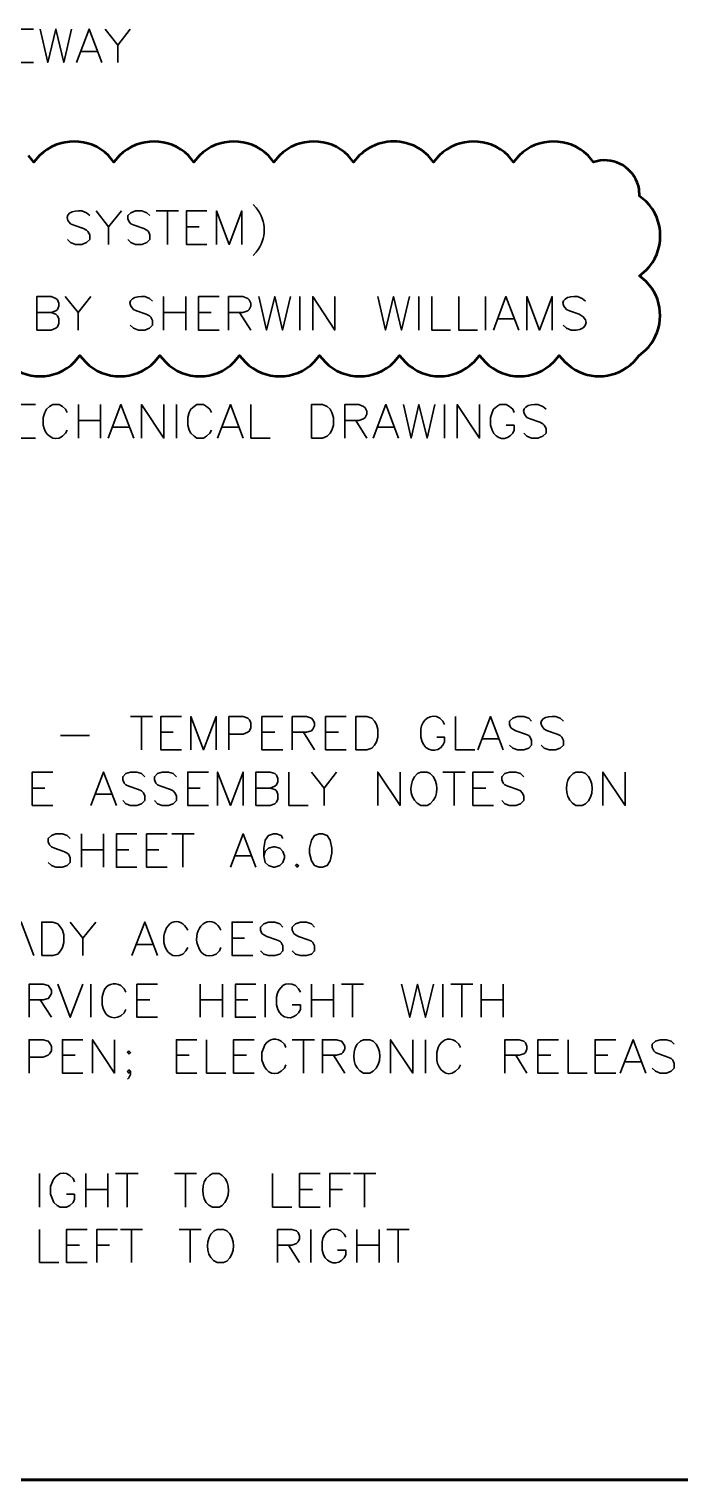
# Model space of a CAD drawing. Header units: inches. Extents: x 5 to 516, y -193 to 129.
# Drawn here: x 132.64 to 138.75, y -127.28 to -113.67 of the extents above; entities that cross this region are included whole.
import ezdxf

# ---------------------------------------------------------------- set-up
doc = ezdxf.new("R2010")
doc.units = ezdxf.units.IN
doc.header["$MEASUREMENT"] = 0
doc.layers.add('PDF4_Geometry', color=7, linetype='Continuous')

msp = doc.modelspace()

# ---------------------------------------------------------------- linework, layer by layer
at = {"layer": 'PDF4_Geometry', "lineweight": 35}
for points in [[(132.6820912, -113.9863194), (132.4887578, -113.9863194), (132.4887578, -113.6729861), (132.6820912, -113.6729861)], [(132.7420911, -113.6729869), (132.8154244, -113.9863203), (132.8920911, -113.6729869), (132.9654244, -113.9863203), (133.0387578, -113.6729869)], [(133.085424, -113.9863194), (133.2020907, -113.6729861), (133.3220907, -113.9863194)], [(133.3520917, -113.6729869), (133.4720917, -113.822987), (133.4720917, -113.9863203)], [(133.5887573, -113.6729869), (133.4720906, -113.822987)], [(133.128759, -113.8829852), (133.278759, -113.8829852)], [(133.2087591, -115.4229871), (133.1787591, -115.3963204), (133.1354258, -115.3796538)], [(133.2687584, -115.3796521), (133.3854251, -115.5296521), (133.3854251, -115.6929855)], [(133.5054239, -115.3796521), (133.3854239, -115.5296521)], [(133.7720916, -115.4229871), (133.7454249, -115.3963204), (133.6987583, -115.3796538), (133.6387583, -115.3796538), (133.5954249, -115.3963204), (133.5654249, -115.4229871), (133.5654249, -115.4529871), (133.5787583, -115.4829871), (133.5954249, -115.4996538), (133.6254249, -115.5129871), (133.7154249, -115.5429871), (133.7454249, -115.5596538), (133.7587583, -115.5729871), (133.7720916, -115.6029871), (133.7720916, -115.6463204), (133.7454249, -115.6763204), (133.6987583, -115.6929871), (133.6387583, -115.6929871), (133.5954249, -115.6763204), (133.5654249, -115.6463204)], [(133.8320909, -115.3796521), (134.0420909, -115.3796521)], [(133.9387583, -115.3796521), (133.9387583, -115.6929855)], [(134.3087596, -115.6929863), (134.1154263, -115.6929863), (134.1154263, -115.3796529), (134.3087596, -115.3796529)], [(134.3987583, -115.6929863), (134.3987583, -115.3796529), (134.5187583, -115.6929863), (134.635425, -115.3796529), (134.635425, -115.6929863)], [(134.7420912, -115.3196529), (134.7720912, -115.3496529)], [(133.0287591, -115.4996538), (133.0587591, -115.5129871), (133.1487591, -115.5429871), (133.1787591, -115.5596538), (133.1920925, -115.5729871), (133.2087591, -115.6029871), (133.2087591, -115.6463204), (133.1787591, -115.6763204), (133.1354258, -115.6929871), (133.0754258, -115.6929871), (133.0287591, -115.6763204), (132.9987591, -115.6463204)], [(134.1154263, -115.5296528), (134.2354263, -115.5296528)], [(134.7720912, -115.7663196), (134.7420912, -115.7963196)], [(132.7120923, -116.4963192), (132.7120923, -116.1829859), (132.8454256, -116.1829859), (132.8920923, -116.1996525), (132.9054256, -116.2129859), (132.918759, -116.2429859), (132.918759, -116.2729859), (132.9054256, -116.3029859), (132.8920923, -116.3163192), (132.8454256, -116.3329859), (132.7120923, -116.3329859)], [(132.9787583, -116.1829859), (133.0987583, -116.3329859), (133.0987583, -116.4963193)], [(133.2187587, -116.1829859), (133.0987587, -116.3329859)], [(133.7987589, -116.2263192), (133.7687589, -116.1996525), (133.7254256, -116.1829858)], [(133.9020914, -116.1829859), (133.9020914, -116.4963193)], [(134.1120931, -116.1829859), (134.1120931, -116.4963193)], [(134.4220917, -116.4963192), (134.2287584, -116.4963192), (134.2287584, -116.1829859), (134.4220917, -116.1829859)], [(134.5120921, -116.4963192), (134.5120921, -116.1829859), (134.6454254, -116.1829859), (134.6920921, -116.1996525), (134.7054254, -116.2129859), (134.7220921, -116.2429859), (134.7220921, -116.2729859), (134.7054254, -116.3029859), (134.6920921, -116.3163192), (134.6454254, -116.3329859), (134.5120921, -116.3329859)], [(134.7954258, -116.1829859), (134.8687591, -116.4963193), (134.9454258, -116.1829859), (135.0187591, -116.4963193), (135.0920925, -116.1829859)], [(135.182092, -116.1829859), (135.182092, -116.4963193)], [(135.3020922, -116.4963192), (135.3020922, -116.1829859), (135.5087589, -116.4963192), (135.5087589, -116.1829859)], [(135.912092, -116.1829859), (135.9854254, -116.4963193), (136.0587587, -116.1829859), (136.1354254, -116.4963193), (136.2087587, -116.1829859)], [(136.2987591, -116.1829859), (136.2987591, -116.4963193)], [(136.4187585, -116.1829859), (136.4187585, -116.4963193), (136.5954251, -116.4963193)], [(136.6720917, -116.1829859), (136.6720917, -116.4963193), (136.8487584, -116.4963193)], [(136.9220917, -116.1829859), (136.9220917, -116.4963193)], [(136.9987586, -116.4963192), (137.1154253, -116.1829859), (137.2354253, -116.4963192)], [(137.312092, -116.4963192), (137.312092, -116.1829859), (137.4287586, -116.4963192), (137.5487587, -116.1829859), (137.5487587, -116.4963192)], [(137.8620925, -116.2263192), (137.8320925, -116.1996525), (137.7854258, -116.1829858)], [(132.8454253, -116.3329866), (132.892092, -116.3463199), (132.9054253, -116.3629866), (132.9187586, -116.3929866), (132.9187586, -116.4363199), (132.9054253, -116.4663199), (132.892092, -116.4796533), (132.8454253, -116.4963199), (132.7120919, -116.4963199)], [(133.6187589, -116.3029858), (133.6487589, -116.3163192), (133.7387589, -116.3463192), (133.7687589, -116.3629858), (133.7820922, -116.3763192), (133.7987589, -116.4063192), (133.7987589, -116.4496525), (133.7687589, -116.4796525), (133.7254256, -116.4963192), (133.6654256, -116.4963192), (133.6187589, -116.4796525), (133.5887589, -116.4496525)], [(133.9020914, -116.3329866), (134.1120914, -116.3329866)], [(134.2287584, -116.3329866), (134.3487584, -116.3329866)], [(134.6154263, -116.3329866), (134.722093, -116.4963199)], [(137.6820925, -116.3029858), (137.7120925, -116.3163192), (137.8020925, -116.3463192)], [(137.0420919, -116.3929858), (137.1920919, -116.3929858)], [(137.7287592, -116.4963192), (137.6820925, -116.4796525), (137.6520925, -116.4496525)], [(132.6987572, -117.5096529), (132.5054238, -117.5096529), (132.5054238, -117.1963196), (132.6987572, -117.1963196)], [(132.9954243, -117.2696534), (132.9820909, -117.2396534), (132.9520909, -117.2129867), (132.9220909, -117.19632), (132.8620909, -117.19632), (132.8320909, -117.2129867), (132.8020909, -117.2396534), (132.7887576, -117.2696534), (132.7720909, -117.31632), (132.7720909, -117.3896534)], [(133.1020917, -117.1963196), (133.1020917, -117.509653)], [(133.3087585, -117.1963196), (133.3087585, -117.509653)], [(133.3820922, -117.5096529), (133.5020922, -117.1963196), (133.6220922, -117.5096529)], [(133.6954264, -117.5096529), (133.6954264, -117.1963196), (133.9054264, -117.5096529), (133.9054264, -117.1963196)], [(134.0220916, -117.1963196), (134.0220916, -117.509653)], [(134.3520918, -117.2696534), (134.3354251, -117.2396534), (134.3054251, -117.2129867), (134.2754251, -117.19632), (134.2154251, -117.19632), (134.1887585, -117.2129867), (134.1587585, -117.2396534), (134.1420918, -117.2696534), (134.1287584, -117.31632), (134.1287584, -117.3896534), (134.1420918, -117.43632), (134.1587585, -117.4629867), (134.1887585, -117.4929867), (134.2154251, -117.5096534), (134.2754251, -117.5096534), (134.3054251, -117.4929867), (134.3354251, -117.4629867), (134.3520918, -117.43632)], [(134.4087579, -117.5096529), (134.5287579, -117.1963196), (134.6487579, -117.5096529)], [(134.722092, -117.1963196), (134.722092, -117.509653), (134.902092, -117.509653)], [(135.6020919, -117.5096529), (135.6020919, -117.1963196), (135.7354252, -117.1963196), (135.7787586, -117.2129862), (135.7954252, -117.2263196), (135.8087586, -117.2563196), (135.8087586, -117.2863196), (135.7954252, -117.3163196), (135.7787586, -117.3296529), (135.7354252, -117.3463196), (135.6020919, -117.3463196)], [(135.8687588, -117.5096529), (135.9887588, -117.1963196), (136.1054254, -117.5096529)], [(136.1520916, -117.1963196), (136.2254249, -117.509653), (136.2987583, -117.1963196), (136.375425, -117.509653), (136.4487583, -117.1963196)], [(136.5387587, -117.1963196), (136.5387587, -117.509653)], [(136.6587589, -117.5096529), (136.6587589, -117.1963196), (136.8654256, -117.5096529), (136.8654256, -117.1963196)], [(137.1920918, -117.2696534), (137.1787584, -117.2396534), (137.1487584, -117.2129867), (137.1187584, -117.19632), (137.0587584, -117.19632), (137.0287584, -117.2129867), (136.9987584, -117.2396534), (136.9854251, -117.2696534), (136.9687584, -117.31632), (136.9687584, -117.3896534), (136.9854251, -117.43632)], [(137.3120923, -117.3163196), (137.3420923, -117.3296529), (137.4320923, -117.3596529), (137.4620923, -117.3763196), (137.4754256, -117.3896529), (137.4920923, -117.4196529), (137.4920923, -117.4629862), (137.4620923, -117.4929862), (137.4154256, -117.5096529), (137.3554256, -117.5096529), (137.3120923, -117.4929862), (137.2820923, -117.4629862)], [(137.4920923, -117.2396529), (137.4620923, -117.2129862), (137.4154256, -117.1963195)], [(132.9520909, -117.4929867), (132.9820909, -117.4629867), (132.9954243, -117.43632)], [(133.1020917, -117.3463195), (133.3087584, -117.3463195)], [(133.4287587, -117.4063196), (133.5754253, -117.4063196)], [(134.455426, -117.4063196), (134.605426, -117.4063196)], [(135.7054253, -117.3463195), (135.8087586, -117.5096528)], [(135.912092, -117.4063196), (136.062092, -117.4063196)], [(137.1787584, -117.4629867), (137.1920918, -117.43632), (137.1920918, -117.3896534), (137.1187584, -117.3896534)], [(133.5920921, -120.1229861), (133.7987588, -120.1229861)], [(133.6954264, -120.1229861), (133.6954264, -120.4329861)], [(134.0687592, -120.4329862), (133.8754258, -120.4329862), (133.8754258, -120.1229862), (134.0687592, -120.1229862)], [(134.1587578, -120.4329862), (134.1587578, -120.1229862), (134.2754245, -120.4329862), (134.3954245, -120.1229862), (134.3954245, -120.4329862)], [(134.5154253, -120.4329862), (134.5154253, -120.1229862), (134.6487586, -120.1229862), (134.692092, -120.1363195), (134.7087586, -120.1529862), (134.722092, -120.1796529), (134.722092, -120.2263196), (134.7087586, -120.2563196), (134.692092, -120.2696529), (134.6487586, -120.2863196), (134.5154253, -120.2863196)], [(135.0220912, -120.4329862), (134.8254246, -120.4329862), (134.8254246, -120.1229862), (135.0220912, -120.1229862)], [(135.1087583, -120.4329862), (135.1087583, -120.1229862), (135.2420916, -120.1229862), (135.2887583, -120.1363195), (135.3020916, -120.1529862), (135.3187583, -120.1796529), (135.3187583, -120.2096529), (135.3020916, -120.2396529), (135.2887583, -120.2563196), (135.2420916, -120.2696529), (135.1087583, -120.2696529)], [(135.6154241, -120.4329862), (135.4220907, -120.4329862), (135.4220907, -120.1229862), (135.6154241, -120.1229862)], [(136.5387587, -120.1963199), (136.522092, -120.1663199), (136.4954253, -120.1363198)], [(136.6420921, -120.1229861), (136.6420921, -120.4329861), (136.8220921, -120.4329861)], [(136.852092, -120.4329862), (136.9687587, -120.1229862), (137.0887587, -120.4329862)], [(137.3554252, -120.1663202), (137.3287586, -120.1363202), (137.2820919, -120.1229869), (137.2220919, -120.1229869), (137.1787586, -120.1363202), (137.1487586, -120.1663202), (137.1487586, -120.1963202), (137.1620919, -120.2263202), (137.1787586, -120.2396536), (137.2087586, -120.2563202), (137.2987586, -120.2863202), (137.3287586, -120.2996536), (137.3420919, -120.3163202), (137.3554252, -120.3463202), (137.3554252, -120.3896536), (137.3287586, -120.4196536), (137.2820919, -120.4329869), (137.2220919, -120.4329869), (137.1787586, -120.4196536), (137.1487586, -120.3896536)], [(137.6554258, -120.1663202), (137.6254258, -120.1363202), (137.5787591, -120.1229869)], [(132.935425, -120.2996532), (133.205425, -120.2996532)], [(133.8754258, -120.2696536), (133.9920925, -120.2696536)], [(134.8254246, -120.2696536), (134.9454246, -120.2696536)], [(135.2154257, -120.2696536), (135.318759, -120.4329869)], [(135.4220907, -120.2696536), (135.5420907, -120.2696536)], [(136.3154253, -120.2396532), (136.3154253, -120.3163199), (136.3287587, -120.3596532)], [(137.4754258, -120.2396536), (137.5054258, -120.2563202), (137.5954258, -120.2863202), (137.6254258, -120.2996536), (137.6387591, -120.3163202), (137.6554258, -120.3463202), (137.6554258, -120.3896536), (137.6254258, -120.4196536), (137.5787591, -120.4329869), (137.5220924, -120.4329869), (137.4754258, -120.4196536), (137.4454258, -120.3896536)], [(136.522092, -120.3896532), (136.5387587, -120.3596532), (136.5387587, -120.3163199), (136.4654253, -120.3163199)], [(136.8954253, -120.3296529), (137.0454253, -120.3296529)], [(132.8620907, -120.9563195), (132.6687573, -120.9563195), (132.6687573, -120.6429861), (132.8620907, -120.6429861)], [(133.2187587, -120.9563195), (133.3387587, -120.6429861), (133.4587587, -120.9563195)], [(133.7254252, -120.6863203), (133.6954251, -120.6563203), (133.6520918, -120.642987), (133.5920918, -120.642987), (133.5487585, -120.6563203), (133.5187585, -120.6863203), (133.5187585, -120.7163203), (133.5320918, -120.7463203), (133.5487585, -120.762987), (133.5754251, -120.7763203), (133.6654251, -120.8063203), (133.6954251, -120.8196536), (133.7120918, -120.8363203), (133.7254252, -120.8663203), (133.7254252, -120.9096537), (133.6954251, -120.9396537), (133.6520918, -120.9563203), (133.5920918, -120.9563203), (133.5487585, -120.9396537), (133.5187585, -120.9096537)], [(134.0220916, -120.6863203), (133.9920916, -120.6563203), (133.9487583, -120.642987), (133.8887583, -120.642987), (133.845425, -120.6563203), (133.815425, -120.6863203), (133.815425, -120.7163203), (133.8287583, -120.7463203), (133.845425, -120.762987), (133.875425, -120.7763203), (133.965425, -120.8063203), (133.9920916, -120.8196536), (134.0087583, -120.8363203), (134.0220916, -120.8663203), (134.0220916, -120.9096537), (133.9920916, -120.9396537), (133.9487583, -120.9563203), (133.8887583, -120.9563203), (133.845425, -120.9396537), (133.815425, -120.9096537)], [(134.3220924, -120.9563195), (134.1287591, -120.9563195), (134.1287591, -120.6429861), (134.3220924, -120.6429861)], [(134.4087579, -120.9563195), (134.4087579, -120.6429861), (134.5287579, -120.9563195), (134.6487579, -120.6429861), (134.6487579, -120.9563195)], [(134.7687585, -120.9563195), (134.7687585, -120.6429861), (134.9020918, -120.6429861), (134.9454252, -120.6563195), (134.9620918, -120.6729862), (134.9754252, -120.7029862), (134.9754252, -120.7329862), (134.9620918, -120.7629862), (134.9454252, -120.7763195), (134.9020918, -120.7929862), (134.7687585, -120.7929862)], [(135.0787578, -120.6429862), (135.0787578, -120.9563195), (135.2587578, -120.9563195)], [(135.2887594, -120.6429862), (135.4087594, -120.7929862), (135.4087594, -120.9563195)], [(135.525425, -120.6429862), (135.4087583, -120.7929862)], [(135.912092, -120.9563195), (135.912092, -120.6429861), (136.122092, -120.9563195), (136.122092, -120.6429861)], [(136.4054251, -120.6563195), (136.3754251, -120.6429862), (136.3154251, -120.6429862), (136.2854251, -120.6563195), (136.2554251, -120.6863195)], [(136.5220918, -120.6429862), (136.7320919, -120.6429862)], [(136.6287584, -120.6429862), (136.6287584, -120.9563195)], [(136.9987589, -120.9563195), (136.8054255, -120.9563195), (136.8054255, -120.6429861), (136.9987589, -120.6429861)], [(137.2820923, -120.6863203), (137.2520923, -120.6563203), (137.208759, -120.642987), (137.148759, -120.642987), (137.1054257, -120.6563203), (137.0754257, -120.6863203), (137.0754257, -120.7163203), (137.088759, -120.7463203), (137.1054257, -120.762987), (137.1320923, -120.7763203), (137.2220923, -120.8063203), (137.2520923, -120.8196536), (137.268759, -120.8363203), (137.2820923, -120.8663203), (137.2820923, -120.9096537), (137.2520923, -120.9396537), (137.208759, -120.9563203), (137.148759, -120.9563203), (137.1054257, -120.9396537), (137.0754257, -120.9096537)], [(137.8620919, -120.6563195), (137.8320919, -120.6429862), (137.7720919, -120.6429862), (137.7454253, -120.6563195), (137.7154253, -120.6863195)], [(138.0254252, -120.9563195), (138.0254252, -120.6429861), (138.2354252, -120.9563195), (138.2354252, -120.6429861)], [(132.6687573, -120.7929869), (132.7887573, -120.7929869)], [(133.2654252, -120.8496529), (133.4120919, -120.8496529)], [(134.1287591, -120.7929869), (134.2454257, -120.7929869)], [(134.9020915, -120.7929869), (134.9454248, -120.8063202), (134.9620915, -120.8196535), (134.9754248, -120.8496535), (134.9754248, -120.8963202), (134.9620915, -120.9263202), (134.9454248, -120.9396536), (134.9020915, -120.9563202), (134.7687582, -120.9563202)], [(136.8054255, -120.7929869), (136.9254255, -120.7929869)], [(136.3154251, -120.9563195), (136.3754251, -120.9563195), (136.4054251, -120.9396529)], [(137.7720919, -120.9563195), (137.8320919, -120.9563195), (137.8620919, -120.9396529)], [(133.0254248, -121.2663196), (132.9954248, -121.2363196), (132.9520914, -121.2229863), (132.8920914, -121.2229863), (132.8487581, -121.2363196), (132.8187581, -121.2663196), (132.8187581, -121.2963196), (132.8320914, -121.3263196), (132.8487581, -121.3429863), (132.8787581, -121.3563196), (132.9654248, -121.3863196), (132.9954248, -121.4029863), (133.0120914, -121.4163196), (133.0254248, -121.4463196), (133.0254248, -121.489653), (132.9954248, -121.519653), (132.9520914, -121.5363197), (132.8920914, -121.5363197), (132.8487581, -121.519653), (132.8187581, -121.489653)], [(133.1320922, -121.2229864), (133.1320922, -121.5363197)], [(133.3387572, -121.2229864), (133.3387572, -121.5363197)], [(133.6520925, -121.5363197), (133.4587591, -121.5363197), (133.4587591, -121.2229863), (133.6520925, -121.2229863)], [(133.9354245, -121.5363197), (133.7420911, -121.5363197), (133.7420911, -121.2229863), (133.9354245, -121.2229863)], [(133.9787584, -121.2229864), (134.1887584, -121.2229864)], [(134.0820909, -121.2229864), (134.0820909, -121.5363197)], [(134.5287598, -121.5363197), (134.6487598, -121.2229863), (134.7687598, -121.5363197)], [(135.0220917, -121.2663196), (135.005425, -121.2363196), (134.9620917, -121.2229863), (134.9320917, -121.2229863), (134.885425, -121.2363196), (134.855425, -121.2829863), (134.8420917, -121.3563196), (134.8420917, -121.429653), (134.855425, -121.489653), (134.885425, -121.519653), (134.9320917, -121.5363197), (134.945425, -121.5363197), (134.9920917, -121.519653), (135.0220917, -121.489653), (135.0354251, -121.4463196), (135.0354251, -121.429653), (135.0220917, -121.3863196), (134.9920917, -121.3563196), (134.945425, -121.3429863), (134.9320917, -121.3429863), (134.885425, -121.3563196), (134.855425, -121.3863196), (134.8420917, -121.429653)], [(133.1320922, -121.3729862), (133.3387589, -121.3729862)], [(133.4587591, -121.3729862), (133.5754258, -121.3729862)], [(133.7420911, -121.3729862), (133.8587578, -121.3729862)], [(134.5754245, -121.4296531), (134.7220912, -121.4296531)], [(132.4454263, -122.3629867), (132.5654263, -122.0496533), (132.6854263, -122.3629867)], [(133.0254248, -122.0496534), (133.1454248, -122.1996534), (133.1454248, -122.3629867)], [(133.2654252, -122.0496534), (133.1454252, -122.1996534)], [(133.6054249, -122.3629867), (133.7254249, -122.0496533), (133.845425, -122.3629867)], [(134.7387591, -122.3629867), (134.5454258, -122.3629867), (134.5454258, -122.0496533), (134.7387591, -122.0496533)], [(135.0220917, -122.0963198), (134.9920917, -122.0663198), (134.945425, -122.0496532), (134.885425, -122.0496532), (134.8420917, -122.0663198), (134.8120917, -122.0963198), (134.8120917, -122.1263198), (134.825425, -122.1563198), (134.8420917, -122.1696532), (134.8720917, -122.1863198), (134.9620917, -122.2163198), (134.9920917, -122.2296532), (135.005425, -122.2429865), (135.0220917, -122.2729865), (135.0220917, -122.3196532), (134.9920917, -122.3496532), (134.945425, -122.3629865), (134.885425, -122.3629865), (134.8420917, -122.3496532), (134.8120917, -122.3196532)], [(135.3187582, -122.0963198), (135.2887582, -122.0663198), (135.2420915, -122.0496532), (135.1854249, -122.0496532), (135.1387582, -122.0663198), (135.1087582, -122.0963198), (135.1087582, -122.1263198), (135.1254249, -122.1563198), (135.1387582, -122.1696532), (135.1687582, -122.1863198), (135.2587582, -122.2163198), (135.2887582, -122.2296532), (135.3020915, -122.2429865), (135.3187582, -122.2729865), (135.3187582, -122.3196532), (135.2887582, -122.3496532), (135.2420915, -122.3629865), (135.1854249, -122.3629865), (135.1387582, -122.3496532), (135.1087582, -122.3196532)], [(134.5454258, -122.1996532), (134.6620924, -122.1996532)], [(133.6520914, -122.2596533), (133.7987581, -122.2596533)], [(134.0820924, -122.3496537), (134.1120924, -122.3196537), (134.1287591, -122.2896537)], [(134.395425, -122.3496537), (134.425425, -122.3196537), (134.4387583, -122.2896537)], [(132.6387585, -122.9429869), (132.6387585, -122.6329869), (132.7720919, -122.6329869), (132.8187585, -122.6463202), (132.8320919, -122.6596535), (132.8487585, -122.6896535), (132.8487585, -122.7196535), (132.8320919, -122.7496535), (132.8187585, -122.7663202), (132.7720919, -122.7796535), (132.6387585, -122.7796535)], [(132.9087577, -122.6329867), (133.0254244, -122.9429868), (133.1454244, -122.6329867)], [(133.2187587, -122.6329867), (133.2187587, -122.9429868)], [(133.3387589, -122.7063196), (133.3254255, -122.749653), (133.3254255, -122.8263197)], [(133.5487589, -122.7063196), (133.5320922, -122.6763196), (133.5020922, -122.6463196)], [(133.8454248, -122.9429869), (133.6520914, -122.9429869), (133.6520914, -122.6329869), (133.8454248, -122.6329869)], [(134.2454244, -122.6329867), (134.2454244, -122.9429868)], [(134.455426, -122.6329867), (134.455426, -122.9429868)], [(134.7687579, -122.9429869), (134.5754245, -122.9429869), (134.5754245, -122.6329869), (134.7687579, -122.6329869)], [(134.855425, -122.6329867), (134.855425, -122.9429868)], [(134.9620918, -122.749653), (134.9620918, -122.8263197), (134.9754252, -122.869653)], [(135.1854252, -122.7063196), (135.1687585, -122.6763196), (135.1387585, -122.6463196)], [(135.2887594, -122.6329867), (135.2887594, -122.9429868)], [(135.4954245, -122.6329867), (135.4954245, -122.9429868)], [(135.5720914, -122.6329867), (135.7787581, -122.6329867)], [(135.6754256, -122.6329867), (135.6754256, -122.9429868)], [(136.1354256, -122.6329867), (136.2120923, -122.9429868), (136.2854256, -122.6329867), (136.358759, -122.9429868), (136.4354256, -122.6329867)], [(136.5220918, -122.6329867), (136.5220918, -122.9429868)], [(136.5987588, -122.6329867), (136.8054255, -122.6329867)], [(136.7020922, -122.6329867), (136.7020922, -122.9429868)], [(136.8820925, -122.6329867), (136.8820925, -122.9429868)], [(137.0887584, -122.6329867), (137.0887584, -122.9429868)], [(132.7420911, -122.7796534), (132.8487577, -122.9429867)], [(133.5020922, -122.929653), (133.5320922, -122.899653), (133.5487589, -122.869653)], [(133.6520914, -122.7796534), (133.7720914, -122.7796534)], [(134.2454244, -122.7796534), (134.4554244, -122.7796534)], [(134.5754245, -122.7796534), (134.6920912, -122.7796534)], [(135.1687585, -122.899653), (135.1854252, -122.869653), (135.1854252, -122.8263197), (135.1087585, -122.8263197)], [(135.2887594, -122.7796534), (135.4954261, -122.7796534)], [(136.8820925, -122.7796534), (137.0887592, -122.7796534)], [(132.6387585, -123.4663201), (132.6387585, -123.1529868), (132.7720919, -123.1529868), (132.8187585, -123.1663201), (132.8320919, -123.1829868), (132.8487585, -123.2129868), (132.8487585, -123.2563201), (132.8320919, -123.2863201), (132.8187585, -123.2996535), (132.7720919, -123.3163201), (132.6387585, -123.3163201)], [(133.1454261, -123.4663201), (132.9520927, -123.4663201), (132.9520927, -123.1529868), (133.1454261, -123.1529868)], [(133.2354247, -123.4663201), (133.2354247, -123.1529868), (133.4420914, -123.4663201), (133.4420914, -123.1529868)], [(134.215425, -123.4663201), (134.0220916, -123.4663201), (134.0220916, -123.1529868), (134.215425, -123.1529868)], [(134.3054253, -123.1529868), (134.3054253, -123.4663202), (134.4854253, -123.4663202)], [(134.7520919, -123.4663201), (134.5587586, -123.4663201), (134.5587586, -123.1529868), (134.7520919, -123.1529868)], [(135.048759, -123.2263197), (135.0354257, -123.1963197), (135.0054257, -123.1663197)], [(135.1087583, -123.1529868), (135.3187583, -123.1529868)], [(135.2154257, -123.1529868), (135.2154257, -123.4663202)], [(135.392092, -123.4663201), (135.392092, -123.1529868), (135.5254253, -123.1529868), (135.572092, -123.1663201), (135.5854253, -123.1829868), (135.602092, -123.2129868), (135.602092, -123.2429868), (135.5854253, -123.2729868), (135.572092, -123.2863201), (135.5254253, -123.2996535), (135.392092, -123.2996535)], [(135.868759, -123.1663202), (135.838759, -123.1529868), (135.778759, -123.1529868), (135.748759, -123.1663202), (135.718759, -123.1963202)], [(136.0320922, -123.4663201), (136.0320922, -123.1529868), (136.2420923, -123.4663201), (136.2420923, -123.1529868)], [(136.3587584, -123.1529868), (136.3587584, -123.4663202)], [(136.6887585, -123.2263197), (136.6720918, -123.1963197), (136.6420918, -123.1663197)], [(137.1054252, -123.4663201), (137.1054252, -123.1529868), (137.2387586, -123.1529868), (137.2820919, -123.1663201), (137.2987586, -123.1829868), (137.3120919, -123.2129868), (137.3120919, -123.2429868), (137.2987586, -123.2729868), (137.2820919, -123.2863201), (137.2387586, -123.2996535), (137.1054252, -123.2996535)], [(137.6087587, -123.4663201), (137.4154253, -123.4663201), (137.4154253, -123.1529868), (137.6087587, -123.1529868)], [(137.698759, -123.1529868), (137.698759, -123.4663202), (137.8787591, -123.4663202)], [(138.1454256, -123.4663201), (137.9520923, -123.4663201), (137.9520923, -123.1529868), (138.1454256, -123.1529868)], [(138.1887586, -123.4663201), (138.3087586, -123.1529868), (138.4287587, -123.4663201)], [(138.6954259, -123.1963201), (138.6654259, -123.1663201), (138.6220926, -123.1529868), (138.5620926, -123.1529868), (138.5187592, -123.1663201), (138.4887592, -123.1963201), (138.4887592, -123.2263201), (138.5020926, -123.2563201), (138.5187592, -123.2729868), (138.5487592, -123.2863201), (138.6354259, -123.3163201), (138.6654259, -123.3296534), (138.6820926, -123.3463201), (138.6954259, -123.3763201), (138.6954259, -123.4196534), (138.6654259, -123.4496534), (138.6220926, -123.4663201), (138.5620926, -123.4663201), (138.5187592, -123.4496534), (138.4887592, -123.4196534)], [(132.9520927, -123.2996535), (133.0720927, -123.2996535)], [(134.0220916, -123.2996535), (134.1420916, -123.2996535)], [(134.5587586, -123.2996535), (134.6787586, -123.2996535)], [(134.8420923, -123.2263197), (134.8254256, -123.2729864), (134.8254256, -123.3463197)], [(135.4954245, -123.2996535), (135.6020912, -123.4663201)], [(136.4787585, -123.2263197), (136.4654252, -123.2729864), (136.4654252, -123.3463197)], [(137.2087586, -123.2996535), (137.3120919, -123.4663201)], [(137.4154253, -123.2996535), (137.5354254, -123.2996535)], [(137.9520923, -123.2996535), (138.0720923, -123.2996535)], [(133.5920921, -123.4496533), (133.5754255, -123.46632), (133.5620921, -123.4496533), (133.5754255, -123.43632), (133.5920921, -123.4496533), (133.5920921, -123.4796533), (133.5754255, -123.5096533), (133.5620921, -123.5229867)], [(135.0054257, -123.4496531), (135.0354257, -123.4196531), (135.048759, -123.3896531)], [(136.6420918, -123.4496531), (136.6720918, -123.4196531), (136.6887585, -123.3896531)], [(138.2354251, -123.3596536), (138.3854251, -123.3596536)], [(135.778759, -123.4663202), (135.838759, -123.4663202), (135.868759, -123.4496535)], [(132.7387579, -124.4096533), (132.7387579, -124.7229867)], [(132.8420915, -124.5296536), (132.8420915, -124.6029869), (132.8587581, -124.6496536), (132.8720915, -124.6796536), (132.9020915, -124.7096536), (132.9320915, -124.7229869), (132.9920915, -124.7229869), (133.0220915, -124.7096536), (133.0520915, -124.6796536), (133.0654248, -124.6496536), (133.0654248, -124.6029869), (132.9920915, -124.6029869)], [(133.0654248, -124.4863203), (133.0520915, -124.4563203), (133.0220915, -124.4263203)], [(133.1720906, -124.4096533), (133.1720906, -124.7229867)], [(133.378759, -124.4096533), (133.378759, -124.7229867)], [(133.4520927, -124.4096533), (133.6620928, -124.4096533)], [(133.5587585, -124.4096533), (133.5587585, -124.7229867)], [(134.005424, -124.4096533), (134.2120906, -124.4096533)], [(134.1087582, -124.4096533), (134.1087582, -124.7229867)], [(134.4520931, -124.42632), (134.4220931, -124.4096533), (134.3620931, -124.4096533), (134.3320931, -124.42632), (134.3020931, -124.45632)], [(134.9254256, -124.4096533), (134.9254256, -124.7229867), (135.1054256, -124.7229867)], [(135.3720922, -124.7229866), (135.1787588, -124.7229866), (135.1787588, -124.4096533), (135.3720922, -124.4096533)], [(135.4620925, -124.7229866), (135.4620925, -124.4096533), (135.6554258, -124.4096533)], [(135.6854252, -124.4096533), (135.8954253, -124.4096533)], [(135.7887586, -124.4096533), (135.7887586, -124.7229867)], [(133.1720906, -124.5596532), (133.3787572, -124.5596532)], [(135.1787588, -124.5596532), (135.2987588, -124.5596532)], [(135.4620925, -124.5596532), (135.5820925, -124.5596532)], [(134.3620931, -124.7229867), (134.4220931, -124.7229867), (134.4520931, -124.7096533)], [(132.7387579, -124.9329866), (132.7387579, -125.2429866), (132.9187579, -125.2429866)], [(133.1854244, -125.2429867), (132.9920911, -125.2429867), (132.9920911, -124.9329867), (133.1854244, -124.9329867)], [(133.2754248, -125.2429867), (133.2754248, -124.9329867), (133.4687581, -124.9329867)], [(133.4987575, -124.9329866), (133.7054242, -124.9329866)], [(133.6020917, -124.9329866), (133.6020917, -125.2429866)], [(134.0487589, -124.9329866), (134.2554256, -124.9329866)], [(134.1520914, -124.9329866), (134.1520914, -125.2429866)], [(134.4954247, -124.9463199), (134.4654247, -124.9329866), (134.4054247, -124.9329866), (134.3754247, -124.9463199), (134.3454247, -124.9763199)], [(134.9720921, -125.2429867), (134.9720921, -124.9329867), (135.1054254, -124.9329867), (135.1487587, -124.94632), (135.1654254, -124.9629867), (135.1787587, -124.9929867), (135.1787587, -125.0196534), (135.1654254, -125.0496534), (135.1487587, -125.06632), (135.1054254, -125.0796534), (134.9720921, -125.0796534)], [(135.2854262, -124.9329866), (135.2854262, -125.2429866)], [(135.7154257, -124.9329866), (135.7154257, -125.2429866)], [(135.9254257, -124.9329866), (135.9254257, -125.2429866)], [(135.9987586, -124.9329866), (136.2054252, -124.9329866)], [(136.1020919, -124.9329866), (136.1020919, -125.2429866)], [(135.3887598, -125.0496537), (135.3887598, -125.1263203), (135.4020932, -125.1696537)], [(135.6120932, -125.0063203), (135.5954265, -124.9763203), (135.5654265, -124.9463203)], [(132.9920911, -125.0796532), (133.1120911, -125.0796532)], [(133.2754248, -125.0796532), (133.3954248, -125.0796532)], [(135.0754246, -125.0796532), (135.1787579, -125.2429866)], [(135.5954265, -125.1996537), (135.6120932, -125.1696537), (135.6120932, -125.1263203), (135.5354265, -125.1263203)], [(135.7154257, -125.0796532), (135.9254257, -125.0796532)], [(134.4054247, -125.2429866), (134.4654247, -125.2429866), (134.4954247, -125.2296533)]]:
    msp.add_lwpolyline(points, dxfattribs=at)
at = {"layer": 'PDF4_Geometry', "lineweight": 50}
for points in [[(137.9987596, -114.9063196), (137.9354263, -114.9229862), (137.8854266, -114.8596529, 0.407409959), (137.2387599, -114.8596529), (137.1854262, -114.9229862), (137.1354266, -114.8596529, 0.407409959), (136.4887598, -114.8596529), (136.4354262, -114.9229862), (136.3854265, -114.8596529), (136.3254264, -114.8096528), (136.2554267, -114.7696527), (136.1787597, -114.7429861, 0.265547953), (135.7387598, -114.8596529), (135.6854261, -114.9229862), (135.6354264, -114.8596529, 0.407409959), (134.9887597, -114.8596529), (134.9354261, -114.9229862), (134.8854264, -114.8596529, 0.407409959), (134.2387597, -114.8596529), (134.185426, -114.9229862), (134.1354263, -114.8596529, 0.407409959), (133.4887596, -114.8596529), (133.4354259, -114.9229862), (133.3854263, -114.8596529, 0.407409959), (132.7387595, -114.8596529), (132.6854259, -114.9229862), (132.6354262, -114.8596529, 0.407409959)], [(138.3154269, -116.7963196), (138.3654266, -116.7363196), (138.4287599, -116.6829863, 0.3598642102), (138.4820936, -116.0996529), (138.4287599, -116.0396529), (138.3687598, -115.9896529), (138.4320931, -115.9363196, 0.4074745502), (138.4320931, -115.2896528), (138.3687598, -115.2396528), (138.3654266, -115.1763195)], [(132.4187599, -116.7963196, 0.4133376776), (133.0654265, -116.7963196), (133.1154262, -116.7363196), (133.1687599, -116.7963196, 0.4133376776), (133.8154266, -116.7963196), (133.8654262, -116.7363196), (133.91876, -116.7963196, 0.4133376776), (134.5654266, -116.7963196), (134.6154263, -116.7363196), (134.66876, -116.7963196, 0.4133376776), (135.3154267, -116.7963196), (135.3654264, -116.7363196), (135.4187601, -116.7963196, 0.4133376776), (136.0654268, -116.7963196), (136.1154264, -116.7363196), (136.1687602, -116.7963196)]]:
    msp.add_lwpolyline(points, format="xyb", dxfattribs=at)
for points in [[(136.8154268, -116.7963196), (136.8654265, -116.7363196), (136.9187602, -116.7963196)], [(137.5654269, -116.7963196), (137.6154265, -116.7363196), (137.6687603, -116.7963196), (137.7287595, -116.8463197)]]:
    msp.add_lwpolyline(points, dxfattribs=at)
at = {"layer": 'PDF4_Geometry', "lineweight": 35}
for points in [[(135.2887594, -117.5096529), (135.2887594, -117.1963196), (135.3920928, -117.1963196), (135.4387594, -117.2129862), (135.4654261, -117.2396529), (135.4820928, -117.2696529), (135.4954261, -117.3163196), (135.4954261, -117.3896529), (135.4820928, -117.4363196), (135.4654261, -117.4629863), (135.4387594, -117.4929863), (135.3920928, -117.5096529)], [(135.7054253, -120.4329862), (135.7054253, -120.1229862), (135.8087586, -120.1229862), (135.8554253, -120.1363195), (135.882092, -120.1663195), (135.8987586, -120.1963195), (135.912092, -120.2396529), (135.912092, -120.3163196), (135.8987586, -120.3596529), (135.882092, -120.3896529), (135.8554253, -120.4196529), (135.8087586, -120.4329862)], [(135.3620932, -121.2229864), (135.3187598, -121.2363197), (135.2887598, -121.2829864), (135.2720932, -121.3563197), (135.2720932, -121.4029864), (135.2887598, -121.4763197), (135.3187598, -121.5196531), (135.3620932, -121.5363197), (135.3920932, -121.5363197), (135.4387598, -121.5196531), (135.4654265, -121.4763197), (135.4820932, -121.4029864), (135.4820932, -121.3563197), (135.4654265, -121.2829864), (135.4387598, -121.2363197), (135.3920932, -121.2229864)], [(135.1554247, -121.5063201), (135.1387581, -121.5196534), (135.1554247, -121.5363201), (135.1687581, -121.5196534)], [(132.7587587, -122.3629867), (132.7587587, -122.0496533), (132.8620921, -122.0496533), (132.9087588, -122.06632), (132.9354254, -122.09632), (132.9520921, -122.12632), (132.9654254, -122.1696533), (132.9654254, -122.2429867), (132.9520921, -122.2896534), (132.9354254, -122.3196534), (132.9087588, -122.3496534), (132.8620921, -122.3629867)], [(133.5754245, -123.2563202), (133.5620911, -123.2729869), (133.5754245, -123.2863202), (133.5920911, -123.2729869)]]:
    msp.add_lwpolyline(points, close=True, dxfattribs=at)
at = {"layer": 'PDF4_Geometry', "lineweight": 60}
msp.add_lwpolyline([(12.8887456, -127.282987), (147.8887564, -127.282987)], dxfattribs=at)
at = {"layer": 'PDF4_Geometry', "lineweight": 35}
for centre, major_axis, ratio, start_param, end_param in [((134.0269436, -122.2188393), (-0.0105629, 0.1741553), 0.7068405197, 5.2290358268, 7.9501122268), ((134.3321384, -122.2022608), (0.0073688, 0.1574089), 0.7610916328, 5.2510762567, 8.1511237526)]:
    msp.add_ellipse(centre, major_axis=major_axis, ratio=ratio, start_param=start_param, end_param=end_param, dxfattribs=at)
at = {"layer": 'PDF4_Geometry', "lineweight": 50}
for points in [[(138.3654266, -115.1763195), (138.3329822, -114.9994306), (138.1768712, -114.8873752), (137.9987596, -114.9063196)], [(136.1687602, -116.7963196), (136.3571486, -116.9763752), (136.6260372, -116.9737641), (136.8154268, -116.7963196)], [(136.9187602, -116.7963196), (137.1071486, -116.9763752), (137.3760373, -116.9737641), (137.5654269, -116.7963196)], [(137.7287595, -116.8463197), (137.9183152, -116.9769308), (138.1491485, -116.951653), (138.3154269, -116.7963196)]]:
    msp.add_open_spline(points, degree=3, dxfattribs=at)
at = {"layer": 'PDF4_Geometry', "lineweight": 35}
for points in [[(133.1354258, -115.3796538), (133.0557591, -115.3687649), (132.9392591, -115.4081538), (133.0287591, -115.4996538)], [(134.7720912, -115.3496529), (134.8705912, -115.4798195), (134.8729246, -115.6370973), (134.7720912, -115.7663196)], [(133.7254256, -116.1829858), (133.6457589, -116.1720969), (133.5292589, -116.2114303), (133.6187589, -116.3029858)], [(137.7854258, -116.1829858), (137.7054814, -116.1727636), (137.5940369, -116.2130969), (137.6820925, -116.3029858)], [(137.8020925, -116.3463192), (137.9279259, -116.4093192), (137.8519259, -116.5176525), (137.7287592, -116.4963192)], [(137.4154256, -117.1963195), (137.3361478, -117.1846529), (137.22387, -117.227264), (137.3120923, -117.3163196)], [(132.7720909, -117.3896534), (132.788202, -117.4738756), (132.8668687, -117.5552645), (132.9520909, -117.4929867)], [(136.9854251, -117.43632), (137.021314, -117.5239312), (137.1199251, -117.5440978), (137.1787584, -117.4629867)], [(136.4954253, -120.1363198), (136.405592, -120.0850976), (136.3303698, -120.1512643), (136.3154253, -120.2396532)], [(137.5787591, -120.1229869), (137.5002035, -120.1093758), (137.3855369, -120.1537091), (137.4754258, -120.2396536)], [(136.3287587, -120.3596532), (136.359092, -120.4444865), (136.4727587, -120.4684865), (136.522092, -120.3896532)], [(136.2554251, -120.6863195), (136.2004806, -120.772264), (136.2137584, -120.9125973), (136.3154251, -120.9563195)], [(136.4054251, -120.9396529), (136.4891473, -120.8715973), (136.4885362, -120.7245973), (136.4054251, -120.6563195)], [(137.7154253, -120.6863195), (137.6582586, -120.770264), (137.6733697, -120.9100418), (137.7720919, -120.9563195)], [(137.8620919, -120.9396529), (137.946592, -120.8793751), (137.9458142, -120.7164862), (137.8620919, -120.6563195)], [(133.9054257, -122.242987), (133.9184257, -122.3308203), (133.991259, -122.4024314), (134.0820924, -122.3496537)], [(134.215425, -122.242987), (134.235925, -122.334987), (134.2971472, -122.4005426), (134.395425, -122.3496537)], [(133.5020922, -122.6463196), (133.4410922, -122.6078752), (133.3578144, -122.6353196), (133.3387589, -122.7063196)], [(135.1387585, -122.6463196), (135.0487585, -122.5942641), (134.9778141, -122.6630974), (134.9620918, -122.749653)], [(133.3254255, -122.8263197), (133.3409255, -122.9202086), (133.4107033, -122.978653), (133.5020922, -122.929653)], [(134.9754252, -122.869653), (135.009203, -122.956653), (135.1119807, -122.9768197), (135.1687585, -122.899653)], [(135.0054257, -123.1663197), (134.9444257, -123.1278753), (134.8610923, -123.1553197), (134.8420923, -123.2263197)], [(135.868759, -123.4496535), (135.9524813, -123.381598), (135.9518701, -123.2345979), (135.868759, -123.1663202)], [(136.6420918, -123.1663197), (136.5725918, -123.1270419), (136.5079807, -123.1543753), (136.4787585, -123.2263197)], [(135.718759, -123.1963202), (135.6638146, -123.2822646), (135.6770923, -123.422598), (135.778759, -123.4663202)], [(134.8254256, -123.3463197), (134.8450923, -123.4316531), (134.9174812, -123.5116531), (135.0054257, -123.4496531)], [(136.4654252, -123.3463197), (136.4799252, -123.4289309), (136.5553696, -123.513042), (136.6420918, -123.4496531)], [(133.0220915, -124.4263203), (132.934147, -124.3642647), (132.8617581, -124.4443203), (132.8420915, -124.5296536)], [(134.3020931, -124.45632), (134.245482, -124.5305978), (134.2603153, -124.6938756), (134.3620931, -124.7229867)], [(134.4520931, -124.7096533), (134.5313153, -124.6405978), (134.532482, -124.4959867), (134.4520931, -124.42632)], [(135.5654265, -124.9463203), (135.4769821, -124.8953203), (135.4033154, -124.9632648), (135.3887598, -125.0496537)], [(134.3454247, -124.9763199), (134.2910913, -125.0592644), (134.3020358, -125.2054311), (134.4054247, -125.2429866)], [(134.4954247, -125.2296533), (134.5790913, -125.1613199), (134.5790913, -125.0146533), (134.4954247, -124.9463199)], [(135.4020932, -125.1696537), (135.4360932, -125.2574315), (135.5414265, -125.2750981), (135.5954265, -125.1996537)]]:
    msp.add_open_spline(points, degree=3, dxfattribs=at)

doc.saveas('drawing.dxf')
